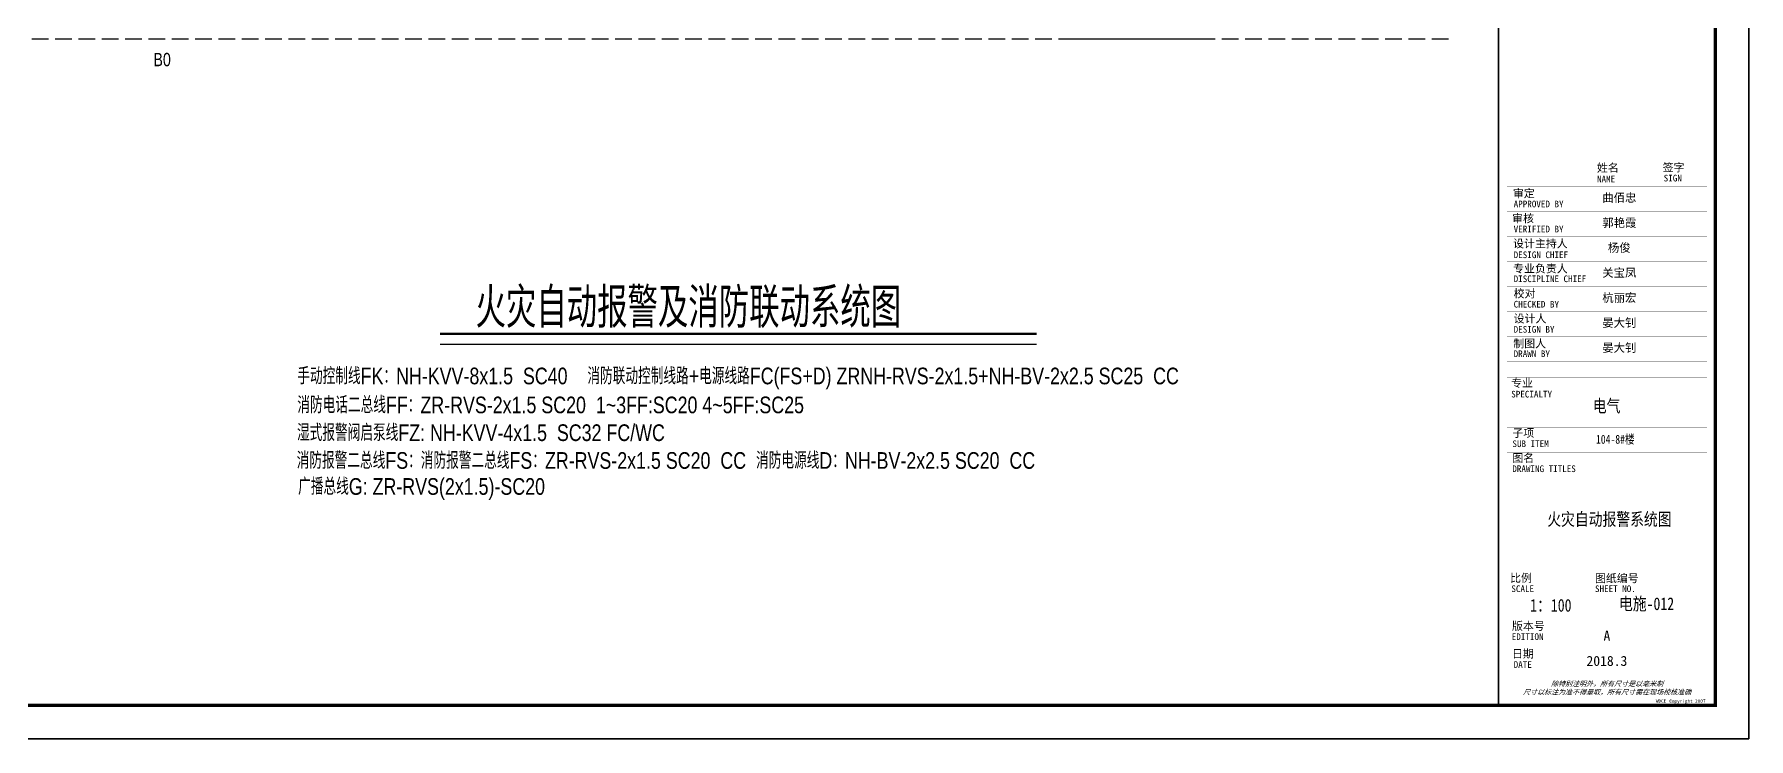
# Model space of a CAD drawing. Extents: x -54686 to 596156, y -555137 to 71395.
# Drawn here: x 248431 to 299854, y -483226 to -462090 of the extents above; entities that cross this region are included whole.
import ezdxf
from ezdxf.enums import TextEntityAlignment as Align

# ---------------------------------------------------------------- set-up
doc = ezdxf.new("R2010")
doc.units = 0
doc.header["$LTSCALE"] = 1000
doc.linetypes.add('CONTINOUS', pattern=[0])
doc.linetypes.add('DASH', pattern=[0.35, 0.25, -0.1])
doc.layers.get('0').update_dxf_attribs({"linetype": 'CONTINUOUS'})
for name, color, linetype in [('DIM-系统', 3, 'CONTINUOUS'), ('LAYER1', 7, 'CONTINOUS'), ('SHEET_TEXT', 7, 'CONTINUOUS'), ('TEL_TEXT', 3, 'CONTINUOUS'), ('TEL_TITLE', 6, 'CONTINUOUS')]:
    doc.layers.add(name, color=color, linetype=linetype)
doc.layers.add('PUB_TEXT', color=7, linetype='CONTINUOUS', plot=False)
doc.styles.add('_HZTXT', font='ROS', dxfattribs={"width": 0.8, "bigfont": 'JD'})
doc.styles.add('H-图名', font='', dxfattribs={"width": 0.8, "height": 9})
doc.styles.add('华文细黑', font='STXIHEI.TTF', dxfattribs={"height": 10})
doc.styles.get('H-图名').set_extended_font_data('SimSun')

# ---------------------------------------------------------------- blocks, each defined once
blk = doc.blocks.new('WDCE Copyright200X')
at = {"const_width": 0.016}
blk.add_lwpolyline([(-10.6, 1.26, 1), (-11.4, 1.26, 1)], format="xyb", close=True, dxfattribs=at)
at = {"style": '华文细黑'}
for s, p in [('WDCE ', (-11.46, 0.5)), ('     Copyright ', (-3.51, 0.5))]:
    blk.add_text(s, height=1, dxfattribs=at).set_placement(p, align=Align.BOTTOM_RIGHT)
blk.add_text('c', height=0.6, dxfattribs=at).set_placement((-11.04, 1.35), align=Align.MIDDLE_CENTER)
blk.add_attdef('200X', text='', height=1, dxfattribs=at).set_placement((-0.45, 0.5), align=Align.BOTTOM_RIGHT)
blk = doc.blocks.new('SDG AETH AE5H')
at = {"layer": 'DIM-系统'}
blk.add_lwpolyline([(-54686, 13482), (29414, 13482), (29414, -45918), (-54686, -45918)], close=True, dxfattribs=at)

msp = doc.modelspace()

# ---------------------------------------------------------------- linework, layer by layer
for p, q in [((279507, -462224), (283675, -462224)), ((260605, -471391), (278494, -471391))]:
    msp.add_line(p, q)
at = {"const_width": 50}
msp.add_lwpolyline([(292354, -482226), (298854, -482226), (298854, -432176), (292354, -432176)], close=True, dxfattribs=at)
for points, const_width in [([(292604, -471900), (298604, -471900), (298604, -465900), (292604, -465900), (292604, -471900)], 5), ([(295104, -465900), (295104, -471900)], 5), ([(296854, -465900), (296854, -471900)], 5), ([(292604, -466650), (298604, -466650)], 5), ([(292604, -467400), (298604, -467400)], 5), ([(292604, -468150), (298604, -468150)], 5), ([(292604, -468900), (298604, -468900)], 5), ([(292604, -469650), (298604, -469650)], 5), ([(292604, -470400), (298604, -470400)], 5), ([(260605, -471080), (278494, -471080)], 75), ([(292604, -471150), (298604, -471150)], 5), ([(292604, -472376), (298604, -472376), (298604, -481226), (292604, -481226), (292604, -472376)], 5), ([(292604, -473876), (298604, -473876)], 5), ([(292604, -474626), (298604, -474626)], 5), ([(292604, -478226), (298604, -478226)], 5), ([(295104, -478226), (295104, -479626)], 5), ([(292604, -479626), (298604, -479626)], 5), ([(292604, -480426), (298604, -480426)], 5)]:
    msp.add_lwpolyline(points, dxfattribs=dict(const_width=const_width))
at = {"layer": 'LAYER1', "linetype": 'DASH', "ltscale": 2}
msp.add_line((218254, -462224), (290854, -462224), dxfattribs=at)
at = {"layer": 'TEL_TITLE', "color": 6}
msp.add_lwpolyline([(215754, -483226), (299854, -483226), (299854, -423826), (215754, -423826)], close=True, dxfattribs=at)
at = {"layer": 'TEL_TITLE', "color": 6, "const_width": 100}
msp.add_lwpolyline([(218254, -482226), (298854, -482226), (298854, -424826), (218254, -424826)], close=True, dxfattribs=at)

# ---------------------------------------------------------------- block references
at = {"xscale": 100, "yscale": 100, "zscale": 100}
msp.add_blockref('WDCE Copyright200X', (298604, -482226), dxfattribs=at).add_auto_attribs({'200X': '2007'})
at = {"layer": 'DIM-系统'}
msp.add_blockref('SDG AETH AE5H', (270441, -437308), dxfattribs=at)

# ---------------------------------------------------------------- texts
at = {"style": '华文细黑'}
for s, height, p in [('姓名', 240, (295304, -465978)), ('NAME', 200, (295304, -466330)), ('签字', 240, (297274, -465969)), ('SIGN', 200, (297304, -466306)), ('审定', 240, (292782, -466745)), ('APPROVED BY', 200, (292804, -467082)), ('审核', 240, (292759, -467496)), ('VERIFIED BY', 200, (292804, -467834)), ('设计主持人', 240, (292787, -468250)), ('专业负责人', 240, (292788, -469000)), ('DESIGN CHIEF', 200, (292804, -468607)), ('DISCIPLINE CHIEF', 200, (292804, -469327)), ('校对', 240, (292804, -469750)), ('CHECKED BY', 200, (292804, -470089)), ('设计人', 240, (292804, -470500)), ('DESIGN BY', 200, (292804, -470843)), ('制图人', 240, (292794, -471250)), ('DRAWN BY', 200, (292804, -471576)), ('专业', 240, (292731, -472433)), ('SPECIALTY', 200, (292731, -472788)), ('子项', 240, (292767, -473934)), ('SUB ITEM', 200, (292767, -474276)), ('DRAWING TITLES', 200, (292764, -475026)), ('图名', 240, (292764, -474685)), ('比例', 240, (292699, -478284)), ('SCALE', 200, (292736, -478626)), ('SHEET NO.', 200, (295244, -478626)), ('图纸编号', 240, (295244, -478293)), ('版本号', 240, (292754, -479723)), ('EDITION', 200, (292748, -480065)), ('日期', 240, (292754, -480557)), ('DATE', 200, (292804, -480899))]:
    msp.add_text(s, height=height, dxfattribs=at).set_placement(p, align=Align.TOP_LEFT)
at = {"color": 4, "style": '华文细黑'}
for s, p in [('A', (295601, -480285)), ('2018.3', (295601, -481041))]:
    msp.add_text(s, height=300, dxfattribs=at).set_placement(p, align=Align.CENTER)
at = {"style": '华文细黑', "oblique": 20}
for s, p in [('尺寸以标注为准不得量取，所有尺寸需在现场校核准确', (295604, -481826)), ('除特别注明外，所有尺寸是以毫米制', (295604, -481576))]:
    msp.add_text(s, height=150, dxfattribs=at).set_placement(p, align=Align.MIDDLE_CENTER)
at = {"layer": 'PUB_TEXT', "style": '_HZTXT', "width": 0.8}
msp.add_text('火灾自动报警及消防联动系统图', height=1200, rotation=0, dxfattribs=at).set_placement((261665, -470894, -39448))
at = {"layer": 'SHEET_TEXT', "style": '华文细黑'}
for tag, p in [('曲佰忠', (295973, -466871)), ('郭艳霞', (295973, -467621)), ('杨俊', (295973, -468371)), ('关宝凤', (295973, -469121)), ('杭丽宏', (295973, -469871)), ('晏大钊', (295973, -470621)), ('晏大钊', (295973, -471371))]:
    msp.add_attdef(tag, text='', height=250, dxfattribs=at).set_placement(p, align=Align.TOP_CENTER)
at = {"layer": 'TEL_TEXT', "ltscale": 2, "style": '_HZTXT', "width": 0.8}
msp.add_text('B0', height=400, dxfattribs=at).set_placement((252004, -463049))
at = {"layer": 'TEL_TEXT', "width": 0.8}
for s, height, style, p in [('手动控制线FK：NH-KVV-8x1.5  SC40    消防联动控制线路+电源线路FC(FS+D) ZRNH-RVS-2x1.5+NH-BV-2x2.5 SC25  CC', 500, '_HZTXT', (256320, -472592)), ('消防电话二总线FF：ZR-RVS-2x1.5 SC20  1~3FF:SC20 4~5FF:SC25 ', 500, '_HZTXT', (256320, -473461)), ('电气', 379.7, 'H-图名', (295178, -473431)), ('湿式报警阀启泵线FZ: NH-KVV-4x1.5  SC32 FC/WC', 500, '_HZTXT', (256311, -474294)), ('104-8#楼', 265.8, 'H-图名', (295274, -474375)), ('消防报警二总线FS：消防报警二总线FS：ZR-RVS-2x1.5 SC20  CC  消防电源线D：NH-BV-2x2.5 SC20  CC', 500, '_HZTXT', (256301, -475128)), ('广播总线G: ZR-RVS(2x1.5)-SC20', 500, '_HZTXT', (256345, -475908)), ('火灾自动报警系统图', 379.7, 'H-图名', (293812, -476829)), ('1：100', 379.7, 'H-图名', (293299, -479413)), ('电施-012', 379.7, 'H-图名', (295963, -479366))]:
    msp.add_text(s, height=height, dxfattribs=dict(at, style=style)).set_placement(p)

doc.saveas('drawing.dxf')
